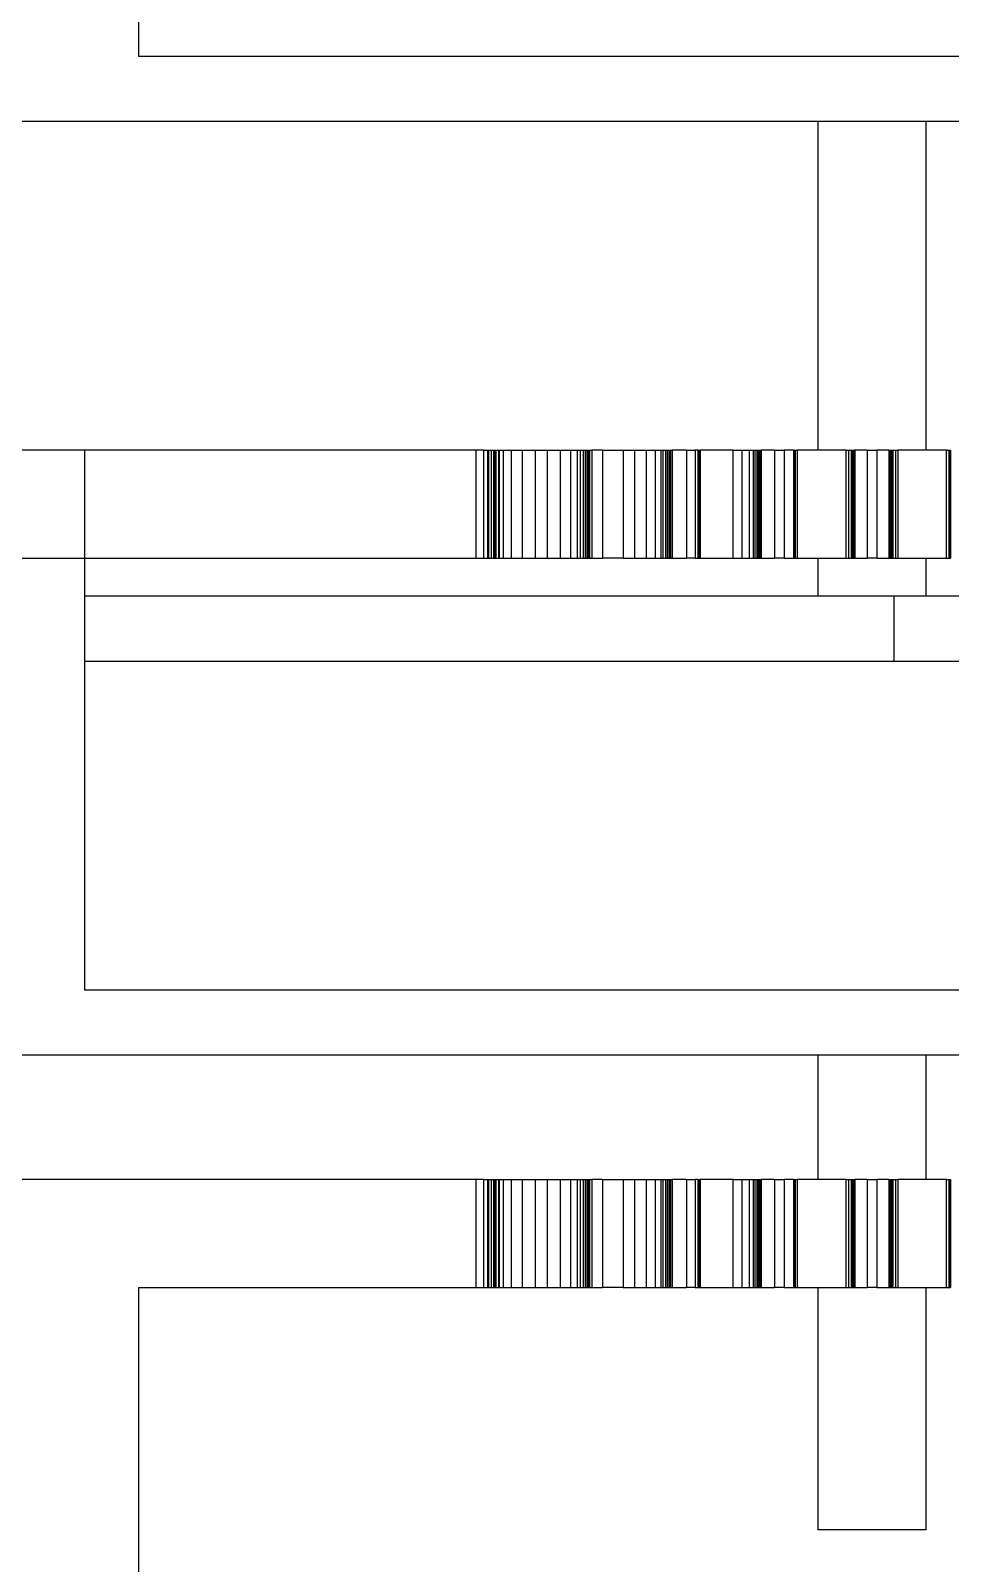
# Model space of a CAD drawing. Extents: x -3282 to 4846, y -1718 to 1845.
# Drawn here: x 3834.2 to 3919.5, y 842.1 to 984.1 of the extents above; entities that cross this region are included whole.
import ezdxf

# ---------------------------------------------------------------- set-up
doc = ezdxf.new("R2010")
doc.units = 0
doc.layers.get('0').update_dxf_attribs({"linetype": 'CONTINUOUS'})

msp = doc.modelspace()

# ---------------------------------------------------------------- linework, layer by layer
at = {"color": 1}
for p, q in [((3844.242788, 1081.661723), (3844.242788, 981.661723)), ((3959.242788, 981.661723), (3844.242788, 981.661723)), ((3709.242788, 975.661723), (3959.242788, 975.661723)), ((3907.185074, 975.661723), (3907.185074, 945.189722)), ((3917.185074, 975.661723), (3917.185074, 945.189722)), ((3875.492788, 945.189722), (3792.992788, 945.189722)), ((3839.242788, 945.189722), (3829.242788, 945.189722)), ((3839.242788, 945.189722), (3839.242788, 895.189722)), ((3839.242788, 945.189722), (3839.242788, 895.189722)), ((3875.492788, 945.189722), (3875.492788, 935.189722)), ((3875.492788, 945.189722), (3875.492788, 935.189722)), ((3876.213842, 945.189722), (3875.493618, 945.189722)), ((3876.213842, 945.189722), (3876.562147, 945.189722)), ((3876.213842, 945.189722), (3876.213842, 935.189722)), ((3876.562146, 945.189722), (3876.674893, 945.189722)), ((3876.562146, 945.189722), (3876.562146, 935.189722)), ((3876.674893, 945.189722), (3876.905052, 945.189722)), ((3876.674893, 945.189722), (3876.674893, 935.189722)), ((3876.905052, 945.189722), (3876.915197, 945.189722)), ((3876.905052, 945.189722), (3876.905052, 935.189722)), ((3876.915197, 945.189722), (3877.12781, 945.189722)), ((3876.915197, 945.189722), (3876.915197, 935.189722)), ((3877.12781, 945.189722), (3877.229217, 945.189722)), ((3877.12781, 945.189722), (3877.12781, 935.189722)), ((3877.229217, 945.189722), (3877.348834, 945.189722)), ((3877.229217, 945.189722), (3877.229217, 935.189722)), ((3877.348834, 945.189722), (3877.574275, 945.189722)), ((3877.348834, 945.189722), (3877.348834, 935.189722)), ((3877.574275, 945.189722), (3877.646211, 945.189722)), ((3877.574275, 945.189722), (3877.574275, 935.189722)), ((3877.646211, 945.189722), (3878.031396, 945.189722)), ((3877.646211, 945.189722), (3877.646211, 935.189722)), ((3878.031391, 945.189722), (3878.74824, 945.189722)), ((3878.031391, 945.189722), (3878.031391, 935.189722)), ((3878.74824, 945.189722), (3879.786346, 945.189722)), ((3878.74824, 945.189722), (3878.74824, 935.189722)), ((3879.786346, 945.189722), (3880.989477, 945.189722)), ((3879.786346, 945.189722), (3879.786346, 935.189722)), ((3880.989477, 945.189722), (3882.086984, 945.189722)), ((3880.989477, 945.189722), (3880.989477, 935.189722)), ((3882.086983, 945.189722), (3883.290715, 945.189722)), ((3882.086983, 945.189722), (3882.086983, 935.189722)), ((3883.290715, 945.189722), (3883.290715, 935.189722)), ((3883.290715, 945.189722), (3884.263007, 945.189722)), ((3884.263007, 945.189722), (3884.263007, 935.189722)), ((3884.263007, 945.189722), (3884.89018, 945.189722)), ((3884.89018, 945.189722), (3884.89018, 935.189722)), ((3884.89018, 945.189722), (3885.145723, 945.189722)), ((3885.145723, 945.189722), (3885.145723, 935.189722)), ((3885.145723, 945.189722), (3885.440599, 945.189722)), ((3885.440599, 945.189722), (3885.440599, 935.189722)), ((3885.440599, 945.189722), (3885.447697, 945.189722)), ((3885.447697, 945.189722), (3885.447697, 935.189722)), ((3885.447697, 945.189722), (3885.618676, 945.189722)), ((3885.618676, 945.189722), (3885.618676, 935.189722)), ((3885.618676, 945.189722), (3885.673494, 945.189722)), ((3885.673494, 945.189722), (3885.673494, 935.189722)), ((3885.673494, 945.189722), (3885.848455, 945.189722)), ((3885.848455, 945.189722), (3885.848455, 935.189722)), ((3885.848455, 945.189722), (3885.969463, 945.189722)), ((3885.969463, 945.189722), (3885.969463, 935.189722)), ((3885.969463, 945.189722), (3886.025881, 945.189722)), ((3886.025877, 945.189722), (3886.025877, 935.189722)), ((3886.025877, 945.189722), (3886.243016, 945.189722)), ((3886.243016, 945.189722), (3886.243016, 935.189722)), ((3887.233002, 945.189722), (3886.243016, 945.189722)), ((3887.233002, 945.189722), (3887.233002, 935.189722)), ((3887.233002, 945.189722), (3889.146832, 945.189722)), ((3889.146832, 945.189722), (3889.146832, 935.189722)), ((3889.146832, 945.189722), (3890.200688, 945.189722)), ((3890.200688, 945.189722), (3890.200688, 935.189722)), ((3890.200688, 945.189722), (3891.261595, 945.189722)), ((3891.261595, 945.189722), (3891.261595, 935.189722)), ((3891.261595, 945.189722), (3892.092763, 945.189722)), ((3892.092763, 945.189722), (3892.092763, 935.189722)), ((3892.092763, 945.189722), (3892.616766, 945.189722)), ((3892.616766, 945.189722), (3892.616766, 935.189722)), ((3892.616766, 945.189722), (3892.826517, 945.189722)), ((3892.826517, 945.189722), (3892.826517, 935.189722)), ((3892.826517, 945.189722), (3893.065226, 945.189722)), ((3893.065226, 945.189722), (3893.065226, 935.189722)), ((3893.065226, 945.189722), (3893.07092, 945.189722)), ((3893.07092, 945.189722), (3893.07092, 935.189722)), ((3893.07092, 945.189722), (3893.207191, 945.189722)), ((3893.207191, 945.189722), (3893.207191, 935.189722)), ((3893.207191, 945.189722), (3893.25048, 945.189722)), ((3893.25048, 945.189722), (3893.25048, 935.189722)), ((3893.25048, 945.189722), (3893.386991, 945.189722)), ((3893.386991, 945.189722), (3893.386991, 935.189722)), ((3893.386991, 945.189722), (3893.479424, 945.189722)), ((3893.479424, 945.189722), (3893.479424, 935.189722)), ((3893.479424, 945.189722), (3893.521645, 945.189722)), ((3893.521641, 945.189722), (3893.521641, 935.189722)), ((3893.521641, 945.189722), (3893.677326, 945.189722)), ((3893.677326, 945.189722), (3893.677326, 935.189722)), ((3894.99695, 945.189722), (3893.677326, 945.189722)), ((3894.99695, 945.189722), (3894.99695, 935.189722)), ((3894.99695, 945.189722), (3895.819423, 945.189722)), ((3895.819423, 945.189722), (3895.819423, 935.189722)), ((3896.060782, 945.189722), (3895.819423, 945.189722)), ((3896.060782, 945.189722), (3896.060782, 935.189722)), ((3896.060782, 945.189722), (3896.143141, 945.189722)), ((3896.143141, 945.189722), (3896.143141, 935.189722)), ((3896.143141, 945.189722), (3896.266374, 945.189722)), ((3899.32424, 945.189722), (3896.266374, 945.189722)), ((3896.266374, 945.189722), (3896.266374, 935.189722)), ((3899.32424, 945.189722), (3900.146931, 945.189722)), ((3899.32424, 935.189722), (3899.32424, 945.189722)), ((3900.146931, 945.189722), (3900.146931, 935.189722)), ((3900.146931, 945.189722), (3900.800649, 945.189722)), ((3900.800649, 945.189722), (3900.800649, 935.189722)), ((3900.800649, 945.189722), (3901.198581, 945.189722)), ((3901.198581, 945.189722), (3901.198581, 935.189722)), ((3901.198581, 945.189722), (3901.353372, 945.189722)), ((3901.353372, 945.189722), (3901.353372, 935.189722)), ((3901.353372, 945.189722), (3901.525483, 945.189722)), ((3901.525483, 945.189722), (3901.525483, 935.189722)), ((3901.525483, 945.189722), (3901.529524, 945.189722)), ((3901.529524, 945.189722), (3901.529524, 935.189722)), ((3901.529524, 945.189722), (3901.625131, 945.189722)), ((3901.625131, 945.189722), (3901.625131, 935.189722)), ((3901.625131, 945.189722), (3901.654998, 945.189722)), ((3901.654998, 945.189722), (3901.654998, 935.189722)), ((3901.654998, 945.189722), (3901.747094, 945.189722)), ((3901.747094, 945.189722), (3901.747094, 935.189722)), ((3901.747094, 945.189722), (3901.806912, 945.189722)), ((3901.806912, 945.189722), (3901.806912, 935.189722)), ((3901.806912, 945.189722), (3901.83309, 945.189722)), ((3901.833088, 945.189722), (3901.833088, 935.189722)), ((3901.833088, 945.189722), (3901.920513, 945.189722)), ((3901.920513, 945.189722), (3901.920513, 935.189722)), ((3903.16891, 945.189722), (3901.920513, 945.189722)), ((3903.16891, 945.189722), (3903.16891, 935.189722)), ((3903.16891, 945.189722), (3904.049545, 945.189722)), ((3904.049545, 945.189722), (3904.049545, 935.189722)), ((3904.913549, 945.189722), (3904.049545, 945.189722)), ((3904.913549, 945.189722), (3904.913549, 935.189722)), ((3904.913549, 945.189722), (3904.916356, 945.189722)), ((3904.916356, 945.189722), (3904.916356, 935.189722)), ((3904.916356, 945.189722), (3904.926372, 945.189722)), ((3904.926372, 945.189722), (3904.926372, 935.189722)), ((3904.926372, 945.189722), (3904.930781, 945.189722)), ((3904.930781, 945.189722), (3904.930781, 935.189722)), ((3904.930781, 945.189722), (3904.963501, 945.189722)), ((3904.963501, 945.189722), (3904.963501, 935.189722)), ((3904.963501, 945.189722), (3905.063387, 945.189722)), ((3905.063387, 945.189722), (3905.063387, 935.189722)), ((3905.063387, 945.189722), (3905.266739, 945.189722)), ((3909.792472, 945.189722), (3905.266739, 945.189722)), ((3905.266739, 945.189722), (3905.266739, 935.189722)), ((3909.792472, 945.189722), (3910.006089, 945.189722)), ((3909.792472, 935.189722), (3909.792472, 945.189722)), ((3910.006089, 945.189722), (3910.006089, 935.189722)), ((3910.006089, 945.189722), (3910.260559, 945.189722)), ((3910.260559, 945.189722), (3910.260559, 935.189722)), ((3910.260559, 945.189722), (3910.353625, 945.189722)), ((3910.353625, 945.189722), (3910.353625, 935.189722)), ((3910.353625, 945.189722), (3910.451614, 945.189722)), ((3910.451614, 945.189722), (3910.451614, 935.189722)), ((3910.451614, 945.189722), (3910.453826, 945.189722)), ((3910.453826, 945.189722), (3910.453826, 935.189722)), ((3910.453826, 945.189722), (3910.504591, 945.189722)), ((3910.504591, 945.189722), (3910.504591, 935.189722)), ((3910.504591, 945.189722), (3910.51973, 945.189722)), ((3910.51973, 945.189722), (3910.51973, 935.189722)), ((3910.51973, 945.189722), (3910.563387, 945.189722)), ((3910.563387, 945.189722), (3910.563387, 935.189722)), ((3910.563387, 945.189722), (3910.587976, 945.189722)), ((3910.587976, 945.189722), (3910.587976, 935.189722)), ((3910.587976, 945.189722), (3910.596966, 945.189722)), ((3910.596966, 945.189722), (3910.596966, 935.189722)), ((3910.596966, 945.189722), (3910.612311, 945.189722)), ((3910.612311, 945.189722), (3910.612311, 935.189722)), ((3911.734919, 945.189722), (3910.612311, 945.189722)), ((3911.734919, 945.189722), (3911.734919, 935.189722)), ((3911.734919, 945.189722), (3912.635229, 945.189722)), ((3912.635229, 945.189722), (3912.635229, 935.189722)), ((3913.757837, 945.189722), (3912.635229, 945.189722)), ((3913.757837, 945.189722), (3913.757837, 935.189722)), ((3913.757837, 945.189722), (3913.773182, 945.189722)), ((3913.773182, 945.189722), (3913.773182, 935.189722)), ((3913.773182, 945.189722), (3913.785825, 945.189722)), ((3913.785825, 945.189722), (3913.785825, 935.189722)), ((3913.785825, 945.189722), (3913.821645, 945.189722)), ((3913.821645, 945.189722), (3913.821645, 935.189722)), ((3913.821645, 945.189722), (3913.823466, 945.189722)), ((3913.823466, 945.189722), (3913.823466, 935.189722)), ((3913.823466, 945.189722), (3913.865558, 945.189722)), ((3913.865558, 945.189722), (3913.865558, 935.189722)), ((3913.865558, 945.189722), (3913.888028, 945.189722)), ((3913.888028, 945.189722), (3913.888028, 935.189722)), ((3913.888028, 945.189722), (3913.916321, 945.189722)), ((3913.916321, 945.189722), (3913.916321, 935.189722)), ((3913.916321, 945.189722), (3913.974476, 945.189722)), ((3913.974476, 945.189722), (3913.974476, 935.189722)), ((3913.974476, 945.189722), (3913.994273, 945.189722)), ((3913.994273, 945.189722), (3913.994273, 935.189722)), ((3913.994273, 945.189722), (3914.10959, 945.189722)), ((3914.109588, 945.189722), (3914.109588, 935.189722)), ((3914.109588, 945.189722), (3914.364059, 945.189722)), ((3914.364059, 945.189722), (3914.364059, 935.189722)), ((3914.364059, 945.189722), (3914.577675, 945.189722)), ((3919.103409, 945.189722), (3914.577675, 945.189722)), ((3914.577675, 945.189722), (3914.577675, 935.189722)), ((3919.103409, 945.189722), (3919.306761, 945.189722)), ((3919.103409, 935.189722), (3919.103409, 945.189722)), ((3919.306761, 945.189722), (3919.306761, 935.189722)), ((3919.306761, 945.189722), (3919.406647, 945.189722)), ((3919.406647, 945.189722), (3919.406647, 935.189722)), ((3919.406647, 945.189722), (3919.433921, 945.189722)), ((3919.433921, 945.189722), (3919.433921, 935.189722)), ((3919.433921, 945.189722), (3919.453507, 945.189722)), ((3919.453507, 945.189722), (3919.453507, 935.189722)), ((3792.992788, 935.189722), (3875.492788, 935.189722)), ((3875.493618, 935.189722), (3876.213842, 935.189722)), ((3876.213842, 935.189722), (3876.562147, 935.189722)), ((3876.562146, 935.189722), (3876.674893, 935.189722)), ((3876.674893, 935.189722), (3876.905052, 935.189722)), ((3876.905052, 935.189722), (3876.915197, 935.189722)), ((3876.915197, 935.189722), (3877.12781, 935.189722)), ((3877.12781, 935.189722), (3877.229217, 935.189722)), ((3877.229217, 935.189722), (3877.348834, 935.189722)), ((3877.348834, 935.189722), (3877.574275, 935.189722)), ((3877.574275, 935.189722), (3877.646211, 935.189722)), ((3877.646211, 935.189722), (3878.031396, 935.189722)), ((3878.031391, 935.189722), (3878.74824, 935.189722)), ((3878.74824, 935.189722), (3879.786346, 935.189722)), ((3879.786346, 935.189722), (3880.989477, 935.189722)), ((3880.989477, 935.189722), (3882.086984, 935.189722)), ((3882.086984, 935.189722), (3883.290715, 935.189722)), ((3883.290715, 935.189722), (3884.263007, 935.189722)), ((3884.263007, 935.189722), (3884.89018, 935.189722)), ((3884.89018, 935.189722), (3885.145723, 935.189722)), ((3885.145723, 935.189722), (3885.440599, 935.189722)), ((3885.440599, 935.189722), (3885.447697, 935.189722)), ((3885.447697, 935.189722), (3885.618676, 935.189722)), ((3885.618676, 935.189722), (3885.673494, 935.189722)), ((3885.673494, 935.189722), (3885.848455, 935.189722)), ((3885.848455, 935.189722), (3885.969463, 935.189722)), ((3885.969463, 935.189722), (3886.025881, 935.189722)), ((3886.025877, 935.189722), (3886.243016, 935.189722)), ((3886.243016, 935.189722), (3887.233002, 935.189722)), ((3889.146832, 935.189722), (3887.233002, 935.189722)), ((3889.146832, 935.189722), (3890.200688, 935.189722)), ((3890.200688, 935.189722), (3891.261595, 935.189722)), ((3891.261595, 935.189722), (3892.092763, 935.189722)), ((3892.092763, 935.189722), (3892.616766, 935.189722)), ((3892.616766, 935.189722), (3892.826517, 935.189722)), ((3892.826517, 935.189722), (3893.065226, 935.189722)), ((3893.065226, 935.189722), (3893.07092, 935.189722)), ((3893.07092, 935.189722), (3893.207191, 935.189722)), ((3893.207191, 935.189722), (3893.25048, 935.189722)), ((3893.25048, 935.189722), (3893.386991, 935.189722)), ((3893.386991, 935.189722), (3893.479424, 935.189722)), ((3893.479424, 935.189722), (3893.521645, 935.189722)), ((3893.521641, 935.189722), (3893.677326, 935.189722)), ((3893.677326, 935.189722), (3894.99695, 935.189722)), ((3895.819423, 935.189722), (3894.99695, 935.189722)), ((3895.819423, 935.189722), (3896.060782, 935.189722)), ((3896.060782, 935.189722), (3896.143141, 935.189722)), ((3896.143141, 935.189722), (3896.266374, 935.189722)), ((3896.266374, 935.189722), (3899.32424, 935.189722)), ((3899.32424, 935.189722), (3900.146931, 935.189722)), ((3900.146931, 935.189722), (3900.800649, 935.189722)), ((3900.800649, 935.189722), (3901.198581, 935.189722)), ((3901.198581, 935.189722), (3901.353372, 935.189722)), ((3901.353372, 935.189722), (3901.525483, 935.189722)), ((3901.525483, 935.189722), (3901.529524, 935.189722)), ((3901.529524, 935.189722), (3901.625131, 935.189722)), ((3901.625131, 935.189722), (3901.654998, 935.189722)), ((3901.654998, 935.189722), (3901.747094, 935.189722)), ((3901.747094, 935.189722), (3901.806912, 935.189722)), ((3901.806912, 935.189722), (3901.83309, 935.189722)), ((3901.833088, 935.189722), (3901.920513, 935.189722)), ((3901.920513, 935.189722), (3903.16891, 935.189722)), ((3904.049545, 935.189722), (3903.16891, 935.189722)), ((3904.049545, 935.189722), (3904.913549, 935.189722)), ((3904.913549, 935.189722), (3904.916356, 935.189722)), ((3904.916356, 935.189722), (3904.926372, 935.189722)), ((3904.926372, 935.189722), (3904.930781, 935.189722)), ((3904.930781, 935.189722), (3904.963501, 935.189722)), ((3904.963501, 935.189722), (3905.063387, 935.189722)), ((3905.063387, 935.189722), (3905.266739, 935.189722)), ((3905.266739, 935.189722), (3909.792472, 935.189722)), ((3907.185074, 935.189722), (3907.185074, 931.661723)), ((3909.792472, 935.189722), (3910.006089, 935.189722)), ((3910.006089, 935.189722), (3910.260559, 935.189722)), ((3910.260559, 935.189722), (3910.353625, 935.189722)), ((3910.353625, 935.189722), (3910.451614, 935.189722)), ((3910.451614, 935.189722), (3910.453826, 935.189722)), ((3910.453826, 935.189722), (3910.504591, 935.189722)), ((3910.504591, 935.189722), (3910.51973, 935.189722)), ((3910.51973, 935.189722), (3910.563387, 935.189722)), ((3910.563387, 935.189722), (3910.587976, 935.189722)), ((3910.587976, 935.189722), (3910.596966, 935.189722)), ((3910.596966, 935.189722), (3910.612311, 935.189722)), ((3910.612311, 935.189722), (3911.734919, 935.189722)), ((3912.635229, 935.189722), (3911.734919, 935.189722)), ((3912.635229, 935.189722), (3913.757837, 935.189722)), ((3913.757837, 935.189722), (3913.773182, 935.189722)), ((3913.773182, 935.189722), (3913.785825, 935.189722)), ((3913.785825, 935.189722), (3913.821645, 935.189722)), ((3913.821645, 935.189722), (3913.823466, 935.189722)), ((3913.823466, 935.189722), (3913.865558, 935.189722)), ((3913.865558, 935.189722), (3913.888028, 935.189722)), ((3913.888028, 935.189722), (3913.916321, 935.189722)), ((3913.916321, 935.189722), (3913.974476, 935.189722)), ((3913.974476, 935.189722), (3913.994273, 935.189722)), ((3913.994273, 935.189722), (3914.10959, 935.189722)), ((3914.109588, 935.189722), (3914.364059, 935.189722)), ((3914.364059, 935.189722), (3914.577675, 935.189722)), ((3914.577675, 935.189722), (3919.103409, 935.189722)), ((3917.185074, 935.189722), (3917.185074, 931.661723)), ((3919.103409, 935.189722), (3919.306761, 935.189722)), ((3919.306761, 935.189722), (3919.406647, 935.189722)), ((3919.406647, 935.189722), (3919.433921, 935.189722)), ((3919.433921, 935.189722), (3919.453507, 935.189722)), ((3914.242788, 931.661723), (3839.242788, 931.661723)), ((3914.242788, 925.661723), (3914.242788, 931.661723)), ((3984.242788, 931.661723), (3914.242788, 931.661723)), ((3839.242788, 925.661723), (3914.242788, 925.661723)), ((3914.242788, 925.661723), (3978.242788, 925.661723)), ((3944.242788, 895.189722), (3839.242788, 895.189722)), ((3724.242788, 889.189722), (3944.242788, 889.189722)), ((3907.185074, 889.189722), (3907.185074, 877.63854)), ((3917.185074, 889.189722), (3917.185074, 877.63854)), ((3875.492788, 877.63854), (3792.992788, 877.63854)), ((3875.492788, 877.63854), (3875.492788, 867.63854)), ((3876.213842, 877.63854), (3875.492788, 877.63854)), ((3875.492788, 877.63854), (3875.492788, 867.63854)), ((3876.213842, 877.63854), (3876.562147, 877.63854)), ((3876.213842, 877.63854), (3876.213842, 867.63854)), ((3876.562146, 877.63854), (3876.674893, 877.63854)), ((3876.562146, 877.63854), (3876.562146, 867.63854)), ((3876.674893, 877.63854), (3876.905052, 877.63854)), ((3876.674893, 877.63854), (3876.674893, 867.63854)), ((3876.905052, 877.63854), (3876.915197, 877.63854)), ((3876.905052, 877.63854), (3876.905052, 867.63854)), ((3876.915197, 877.63854), (3877.12781, 877.63854)), ((3876.915197, 877.63854), (3876.915197, 867.63854)), ((3877.12781, 877.63854), (3877.229217, 877.63854)), ((3877.12781, 877.63854), (3877.12781, 867.63854)), ((3877.229217, 877.63854), (3877.348834, 877.63854)), ((3877.229217, 877.63854), (3877.229217, 867.63854)), ((3877.348834, 877.63854), (3877.574275, 877.63854)), ((3877.348834, 877.63854), (3877.348834, 867.63854)), ((3877.574275, 877.63854), (3877.646211, 877.63854)), ((3877.574275, 877.63854), (3877.574275, 867.63854)), ((3877.646211, 877.63854), (3878.031396, 877.63854)), ((3877.646211, 877.63854), (3877.646211, 867.63854)), ((3878.031391, 877.63854), (3878.74824, 877.63854)), ((3878.031391, 877.63854), (3878.031391, 867.63854)), ((3878.74824, 877.63854), (3879.786346, 877.63854)), ((3878.74824, 877.63854), (3878.74824, 867.63854)), ((3879.786346, 877.63854), (3880.989477, 877.63854)), ((3879.786346, 877.63854), (3879.786346, 867.63854)), ((3880.989477, 877.63854), (3882.086984, 877.63854)), ((3880.989477, 877.63854), (3880.989477, 867.63854)), ((3882.086983, 877.63854), (3882.086983, 867.63854)), ((3882.086983, 877.63854), (3883.290715, 877.63854)), ((3883.290715, 877.63854), (3884.263007, 877.63854)), ((3883.290715, 877.63854), (3883.290715, 867.63854)), ((3884.263007, 877.63854), (3884.89018, 877.63854)), ((3884.263007, 877.63854), (3884.263007, 867.63854)), ((3884.89018, 877.63854), (3885.145723, 877.63854)), ((3884.89018, 877.63854), (3884.89018, 867.63854)), ((3885.145723, 877.63854), (3885.440599, 877.63854)), ((3885.145723, 877.63854), (3885.145723, 867.63854)), ((3885.440599, 877.63854), (3885.447697, 877.63854)), ((3885.440599, 877.63854), (3885.440599, 867.63854)), ((3885.447697, 877.63854), (3885.618676, 877.63854)), ((3885.447697, 877.63854), (3885.447697, 867.63854)), ((3885.618676, 877.63854), (3885.673494, 877.63854)), ((3885.618676, 877.63854), (3885.618676, 867.63854)), ((3885.673494, 877.63854), (3885.848455, 877.63854)), ((3885.673494, 877.63854), (3885.673494, 867.63854)), ((3885.848455, 877.63854), (3885.969463, 877.63854)), ((3885.848455, 877.63854), (3885.848455, 867.63854)), ((3885.969463, 877.63854), (3886.025881, 877.63854)), ((3885.969463, 877.63854), (3885.969463, 867.63854)), ((3886.025877, 877.63854), (3886.243016, 877.63854)), ((3886.025877, 877.63854), (3886.025877, 867.63854)), ((3887.233002, 877.63854), (3886.243016, 877.63854)), ((3886.243016, 877.63854), (3886.243016, 867.63854)), ((3887.233002, 877.63854), (3889.146832, 877.63854)), ((3887.233002, 877.63854), (3887.233002, 867.63854)), ((3889.146832, 877.63854), (3890.200688, 877.63854)), ((3889.146832, 877.63854), (3889.146832, 867.63854)), ((3889.147815, 877.63854), (3889.147815, 877.629217)), ((3890.200688, 877.63854), (3891.261595, 877.63854)), ((3890.200688, 877.63854), (3890.200688, 867.63854)), ((3891.261595, 877.63854), (3892.092763, 877.63854)), ((3891.261595, 877.63854), (3891.261595, 867.63854)), ((3892.092763, 877.63854), (3892.616766, 877.63854)), ((3892.092763, 877.63854), (3892.092763, 867.63854)), ((3892.616766, 877.63854), (3892.826517, 877.63854)), ((3892.616766, 877.63854), (3892.616766, 867.63854)), ((3892.826517, 877.63854), (3893.065226, 877.63854)), ((3892.826517, 877.63854), (3892.826517, 867.63854)), ((3893.065226, 877.63854), (3893.07092, 877.63854)), ((3893.065226, 877.63854), (3893.065226, 867.63854)), ((3893.07092, 877.63854), (3893.207191, 877.63854)), ((3893.07092, 877.63854), (3893.07092, 867.63854)), ((3893.207191, 877.63854), (3893.25048, 877.63854)), ((3893.207191, 877.63854), (3893.207191, 867.63854)), ((3893.25048, 877.63854), (3893.386991, 877.63854)), ((3893.25048, 877.63854), (3893.25048, 867.63854)), ((3893.386991, 877.63854), (3893.479424, 877.63854)), ((3893.386991, 877.63854), (3893.386991, 867.63854)), ((3893.479424, 877.63854), (3893.521645, 877.63854)), ((3893.479424, 877.63854), (3893.479424, 867.63854)), ((3893.521641, 877.63854), (3893.677326, 877.63854)), ((3893.521641, 877.63854), (3893.521641, 867.63854)), ((3894.99695, 877.63854), (3893.677326, 877.63854)), ((3893.677326, 877.63854), (3893.677326, 867.63854)), ((3894.99695, 877.63854), (3895.819423, 877.63854)), ((3894.99695, 877.63854), (3894.99695, 867.63854)), ((3896.060782, 877.63854), (3895.819423, 877.63854)), ((3895.819423, 877.63854), (3895.819423, 867.63854)), ((3896.060782, 877.63854), (3896.143141, 877.63854)), ((3896.060782, 877.63854), (3896.060782, 867.63854)), ((3896.143141, 877.63854), (3896.266374, 877.63854)), ((3896.144635, 877.63854), (3896.143141, 877.63854)), ((3896.143141, 877.63854), (3896.143141, 867.63854)), ((3896.266374, 877.63854), (3896.266374, 867.63854)), ((3899.32424, 877.63854), (3896.266374, 877.63854)), ((3899.32424, 877.63854), (3900.146931, 877.63854)), ((3899.32424, 867.63854), (3899.32424, 877.63854)), ((3900.146931, 877.63854), (3900.800649, 877.63854)), ((3900.146931, 877.63854), (3900.146931, 867.63854)), ((3900.800649, 877.63854), (3901.198581, 877.63854)), ((3900.800649, 877.63854), (3900.800649, 867.63854)), ((3901.198581, 877.63854), (3901.353372, 877.63854)), ((3901.198581, 877.63854), (3901.198581, 867.63854)), ((3901.353372, 877.63854), (3901.525483, 877.63854)), ((3901.353372, 877.63854), (3901.353372, 867.63854)), ((3901.525483, 877.63854), (3901.529524, 877.63854)), ((3901.525483, 877.63854), (3901.525483, 867.63854)), ((3901.529524, 877.63854), (3901.625131, 877.63854)), ((3901.529524, 877.63854), (3901.529524, 867.63854)), ((3901.625131, 877.63854), (3901.654998, 877.63854)), ((3901.625131, 877.63854), (3901.625131, 867.63854)), ((3901.654998, 877.63854), (3901.747094, 877.63854)), ((3901.654998, 877.63854), (3901.654998, 867.63854)), ((3901.747094, 877.63854), (3901.806912, 877.63854)), ((3901.747094, 877.63854), (3901.747094, 867.63854)), ((3901.806912, 877.63854), (3901.83309, 877.63854)), ((3901.806912, 877.63854), (3901.806912, 867.63854)), ((3901.833088, 877.63854), (3901.920513, 877.63854)), ((3901.833088, 877.63854), (3901.833088, 867.63854)), ((3903.16891, 877.63854), (3901.920513, 877.63854)), ((3901.920513, 877.63854), (3901.920513, 867.63854)), ((3903.16891, 877.63854), (3904.049545, 877.63854)), ((3903.16891, 877.63854), (3903.16891, 867.63854)), ((3904.913549, 877.63854), (3904.049545, 877.63854)), ((3904.049545, 877.63854), (3904.049545, 867.63854)), ((3904.912652, 877.63854), (3904.912652, 867.63854)), ((3904.913549, 877.63854), (3904.916356, 877.63854)), ((3904.913549, 877.63854), (3904.913549, 867.63854)), ((3904.916356, 877.63854), (3904.926372, 877.63854)), ((3904.916356, 877.63854), (3904.916356, 867.63854)), ((3904.926372, 877.63854), (3904.930781, 877.63854)), ((3904.926372, 877.63854), (3904.926372, 867.63854)), ((3904.930781, 877.63854), (3904.963501, 877.63854)), ((3904.930781, 877.63854), (3904.930781, 867.63854)), ((3904.963501, 877.63854), (3905.063387, 877.63854)), ((3904.963501, 877.63854), (3904.963501, 867.63854)), ((3905.063387, 877.63854), (3905.266739, 877.63854)), ((3905.063387, 877.63854), (3905.063387, 867.63854)), ((3905.266739, 877.63854), (3905.266739, 867.63854)), ((3909.792472, 877.63854), (3905.266739, 877.63854)), ((3909.792472, 877.63854), (3910.006089, 877.63854)), ((3909.792472, 867.63854), (3909.792472, 877.63854)), ((3910.006089, 877.63854), (3910.260559, 877.63854)), ((3910.006089, 877.63854), (3910.006089, 867.63854)), ((3910.260559, 877.63854), (3910.353625, 877.63854)), ((3910.260559, 877.63854), (3910.260559, 867.63854)), ((3910.353625, 877.63854), (3910.451614, 877.63854)), ((3910.353625, 877.63854), (3910.353625, 867.63854)), ((3910.451614, 877.63854), (3910.453826, 877.63854)), ((3910.451614, 877.63854), (3910.451614, 867.63854)), ((3910.453826, 877.63854), (3910.504591, 877.63854)), ((3910.453826, 877.63854), (3910.453826, 867.63854)), ((3910.504591, 877.63854), (3910.51973, 877.63854)), ((3910.504591, 877.63854), (3910.504591, 867.63854)), ((3910.51973, 877.63854), (3910.563387, 877.63854)), ((3910.51973, 877.63854), (3910.51973, 867.63854)), ((3910.563387, 877.63854), (3910.587976, 877.63854)), ((3910.563387, 877.63854), (3910.563387, 867.63854)), ((3910.587976, 877.63854), (3910.596966, 877.63854)), ((3910.587976, 877.63854), (3910.587976, 867.63854)), ((3910.596966, 877.63854), (3910.612311, 877.63854)), ((3910.596966, 877.63854), (3910.596966, 867.63854)), ((3911.734919, 877.63854), (3910.612311, 877.63854)), ((3910.612311, 877.63854), (3910.612311, 867.63854)), ((3911.734919, 877.63854), (3912.635229, 877.63854)), ((3911.734919, 877.63854), (3911.734919, 867.63854)), ((3913.757837, 877.63854), (3912.635229, 877.63854)), ((3912.635229, 877.63854), (3912.635229, 867.63854)), ((3913.757837, 877.63854), (3913.773182, 877.63854)), ((3913.757837, 877.63854), (3913.757837, 867.63854)), ((3913.773182, 877.63854), (3913.785825, 877.63854)), ((3913.773182, 877.63854), (3913.773182, 867.63854)), ((3913.785825, 877.63854), (3913.821645, 877.63854)), ((3913.785825, 877.63854), (3913.785825, 867.63854)), ((3913.821645, 877.63854), (3913.823466, 877.63854)), ((3913.821645, 877.63854), (3913.821645, 867.63854)), ((3913.823466, 877.63854), (3913.865558, 877.63854)), ((3913.823466, 877.63854), (3913.823466, 867.63854)), ((3913.865558, 877.63854), (3913.888028, 877.63854)), ((3913.865558, 877.63854), (3913.865558, 867.63854)), ((3913.888028, 877.63854), (3913.916321, 877.63854)), ((3913.888028, 877.63854), (3913.888028, 867.63854)), ((3913.916321, 877.63854), (3913.974476, 877.63854)), ((3913.916321, 877.63854), (3913.916321, 867.63854)), ((3913.974476, 877.63854), (3913.994273, 877.63854)), ((3913.974476, 877.63854), (3913.974476, 867.63854)), ((3913.994273, 877.63854), (3914.10959, 877.63854)), ((3913.994273, 877.63854), (3913.994273, 867.63854)), ((3914.109588, 877.63854), (3914.364059, 877.63854)), ((3914.109588, 877.63854), (3914.109588, 867.63854)), ((3914.364059, 877.63854), (3914.577675, 877.63854)), ((3914.364059, 877.63854), (3914.364059, 867.63854)), ((3914.577675, 877.63854), (3914.577675, 867.63854)), ((3919.103409, 877.63854), (3914.577675, 877.63854)), ((3919.103409, 877.63854), (3919.306761, 877.63854)), ((3919.103409, 867.63854), (3919.103409, 877.63854)), ((3919.306761, 877.63854), (3919.406647, 877.63854)), ((3919.306761, 877.63854), (3919.306761, 867.63854)), ((3919.406647, 877.63854), (3919.433921, 877.63854)), ((3919.406647, 877.63854), (3919.406647, 867.63854)), ((3919.433921, 877.63854), (3919.453507, 877.63854)), ((3919.433921, 877.63854), (3919.433921, 867.63854)), ((3919.453507, 877.63854), (3919.453507, 867.63854)), ((3902.137097, 876.33854), (3902.135885, 876.33854)), ((3910.504591, 876.63854), (3910.506105, 876.63854)), ((3910.589145, 876.33854), (3910.587976, 876.33854)), ((3910.596966, 876.63854), (3910.5985, 876.63854)), ((3913.757837, 876.63854), (3913.759371, 876.63854)), ((3913.773182, 876.63854), (3913.774446, 876.63854)), ((3913.774826, 876.33854), (3913.773182, 876.33854)), ((3902.137097, 868.93854), (3902.135885, 868.93854)), ((3913.823229, 868.93854), (3913.821645, 868.93854)), ((3844.242788, 867.63854), (3844.242788, 717.63854)), ((3844.242788, 867.63854), (3875.492788, 867.63854)), ((3875.493618, 867.63854), (3876.213842, 867.63854)), ((3876.213842, 867.63854), (3876.562147, 867.63854)), ((3876.562146, 867.63854), (3876.674893, 867.63854)), ((3876.674893, 867.63854), (3876.905052, 867.63854)), ((3876.905052, 867.63854), (3876.915197, 867.63854)), ((3876.915197, 867.63854), (3877.12781, 867.63854)), ((3877.12781, 867.63854), (3877.229217, 867.63854)), ((3877.229217, 867.63854), (3877.348834, 867.63854)), ((3877.348834, 867.63854), (3877.574275, 867.63854)), ((3877.574275, 867.63854), (3877.646211, 867.63854)), ((3877.646211, 867.63854), (3878.031396, 867.63854)), ((3878.031391, 867.63854), (3878.74824, 867.63854)), ((3878.74824, 867.63854), (3879.786346, 867.63854)), ((3879.786346, 867.63854), (3880.989477, 867.63854)), ((3880.989477, 867.63854), (3882.086984, 867.63854)), ((3882.086984, 867.63854), (3883.290715, 867.63854)), ((3883.290715, 867.63854), (3884.263007, 867.63854)), ((3884.263007, 867.63854), (3884.89018, 867.63854)), ((3884.89018, 867.63854), (3885.145723, 867.63854)), ((3885.145723, 867.63854), (3885.440599, 867.63854)), ((3885.440599, 867.63854), (3885.447697, 867.63854)), ((3885.447697, 867.63854), (3885.618676, 867.63854)), ((3885.618676, 867.63854), (3885.673494, 867.63854)), ((3885.673494, 867.63854), (3885.848455, 867.63854)), ((3885.848455, 867.63854), (3885.969463, 867.63854)), ((3885.969463, 867.63854), (3886.025881, 867.63854)), ((3886.025877, 867.63854), (3886.243016, 867.63854)), ((3886.243016, 867.63854), (3887.233002, 867.63854)), ((3889.146832, 867.63854), (3887.233002, 867.63854)), ((3889.146832, 867.63854), (3890.200688, 867.63854)), ((3890.200688, 867.63854), (3891.261595, 867.63854)), ((3891.261595, 867.63854), (3892.092763, 867.63854)), ((3892.092763, 867.63854), (3892.616766, 867.63854)), ((3892.616766, 867.63854), (3892.826517, 867.63854)), ((3892.826517, 867.63854), (3893.065226, 867.63854)), ((3893.065226, 867.63854), (3893.07092, 867.63854)), ((3893.07092, 867.63854), (3893.207191, 867.63854)), ((3893.207191, 867.63854), (3893.25048, 867.63854)), ((3893.25048, 867.63854), (3893.386991, 867.63854)), ((3893.386991, 867.63854), (3893.479424, 867.63854)), ((3893.479424, 867.63854), (3893.521645, 867.63854)), ((3893.521641, 867.63854), (3893.677326, 867.63854)), ((3893.677326, 867.63854), (3894.99695, 867.63854)), ((3895.819423, 867.63854), (3894.99695, 867.63854)), ((3895.819423, 867.63854), (3896.060782, 867.63854)), ((3896.060782, 867.63854), (3896.143141, 867.63854)), ((3896.143141, 867.63854), (3896.266374, 867.63854)), ((3896.266374, 867.63854), (3899.32424, 867.63854)), ((3899.32424, 867.63854), (3900.146931, 867.63854)), ((3900.146931, 867.63854), (3900.800649, 867.63854)), ((3900.800649, 867.63854), (3901.198581, 867.63854)), ((3901.198581, 867.63854), (3901.353372, 867.63854)), ((3901.353372, 867.63854), (3901.525483, 867.63854)), ((3901.525483, 867.63854), (3901.529524, 867.63854)), ((3901.529524, 867.63854), (3901.625131, 867.63854)), ((3901.625131, 867.63854), (3901.654998, 867.63854)), ((3901.654998, 867.63854), (3901.747094, 867.63854)), ((3901.747094, 867.63854), (3901.806912, 867.63854)), ((3901.806912, 867.63854), (3901.83309, 867.63854)), ((3901.833088, 867.63854), (3901.920513, 867.63854)), ((3901.920513, 867.63854), (3903.16891, 867.63854)), ((3904.049545, 867.63854), (3903.16891, 867.63854)), ((3904.049545, 867.63854), (3904.913549, 867.63854)), ((3904.913549, 867.63854), (3904.916356, 867.63854)), ((3904.916356, 867.63854), (3904.926372, 867.63854)), ((3904.926372, 867.63854), (3904.930781, 867.63854)), ((3904.930781, 867.63854), (3904.963501, 867.63854)), ((3904.963501, 867.63854), (3905.063387, 867.63854)), ((3905.063387, 867.63854), (3905.266739, 867.63854)), ((3905.266739, 867.63854), (3909.792472, 867.63854)), ((3907.185074, 867.63854), (3907.185074, 845.189722)), ((3909.792472, 867.63854), (3910.006089, 867.63854)), ((3910.006089, 867.63854), (3910.260559, 867.63854)), ((3910.260559, 867.63854), (3910.353625, 867.63854)), ((3910.353625, 867.63854), (3910.451614, 867.63854)), ((3910.451614, 867.63854), (3910.453826, 867.63854)), ((3910.453826, 867.63854), (3910.504591, 867.63854)), ((3910.504591, 867.63854), (3910.51973, 867.63854)), ((3910.51973, 867.63854), (3910.563387, 867.63854)), ((3910.563387, 867.63854), (3910.587976, 867.63854)), ((3910.587976, 867.63854), (3910.596966, 867.63854)), ((3910.596966, 867.63854), (3910.612311, 867.63854)), ((3910.612311, 867.63854), (3911.734919, 867.63854)), ((3912.635229, 867.63854), (3911.734919, 867.63854)), ((3912.635229, 867.63854), (3913.757837, 867.63854)), ((3913.757837, 867.63854), (3913.773182, 867.63854)), ((3913.773182, 867.63854), (3913.785825, 867.63854)), ((3913.785825, 867.63854), (3913.821645, 867.63854)), ((3913.821645, 867.63854), (3913.823466, 867.63854)), ((3913.823466, 867.63854), (3913.865558, 867.63854)), ((3913.865558, 867.63854), (3913.888028, 867.63854)), ((3913.888028, 867.63854), (3913.916321, 867.63854)), ((3913.916321, 867.63854), (3913.974476, 867.63854)), ((3913.974476, 867.63854), (3913.994273, 867.63854)), ((3913.994273, 867.63854), (3914.10959, 867.63854)), ((3914.109588, 867.63854), (3914.364059, 867.63854)), ((3914.364059, 867.63854), (3914.577675, 867.63854)), ((3914.577675, 867.63854), (3919.103409, 867.63854)), ((3917.185074, 867.63854), (3917.185074, 845.189722)), ((3919.103409, 867.63854), (3919.306761, 867.63854)), ((3919.306761, 867.63854), (3919.406647, 867.63854)), ((3919.406647, 867.63854), (3919.433921, 867.63854)), ((3919.433921, 867.63854), (3919.453507, 867.63854)), ((3917.185074, 845.189722), (3907.185074, 845.189722))]:
    msp.add_line(p, q, dxfattribs=at)

doc.saveas('drawing.dxf')
